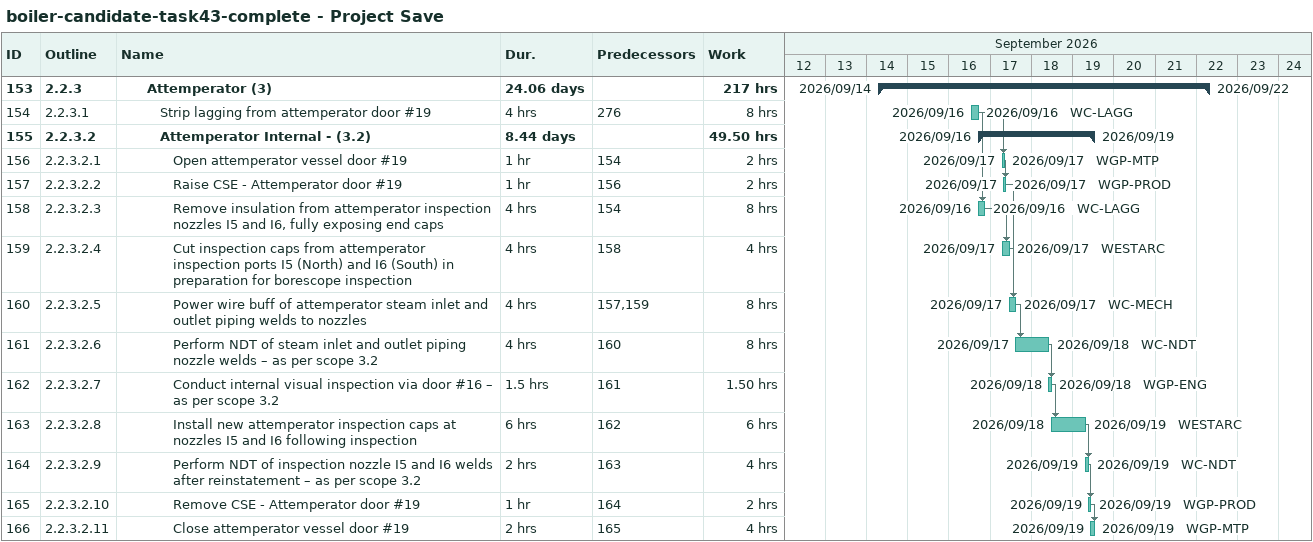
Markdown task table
boiler-candidate-task43-complete - Project Save

| ID | WBS | Task | Duration | Start | Finish | Predecessors | Resources | Work (h) |
|---|---|---|---|---|---|---|---|---|
| 153 | 2.2.3 | **Attemperator (3)** | 24.06d | 2026-09-14 | 2026-09-22 |  |  | 217 |
| 154 | 2.2.3.1 | Strip lagging from attemperator door #19 | 4h | 2026-09-16 | 2026-09-16 | 276 | WC-LAGG | 8 |
| 155 | 2.2.3.2 | **Attemperator Internal - (3.2)** | 8.44d | 2026-09-16 | 2026-09-19 |  |  | 49.50 |
| 156 | 2.2.3.2.1 | Open attemperator vessel door #19 | 1h | 2026-09-17 | 2026-09-17 | 154 | WGP-MTP | 2 |
| 157 | 2.2.3.2.2 | Raise CSE - Attemperator door #19 | 1h | 2026-09-17 | 2026-09-17 | 156 | WGP-PROD | 2 |
| 158 | 2.2.3.2.3 | Remove insulation from attemperator inspection nozzles I5 and I6, fully exposing end caps | 4h | 2026-09-16 | 2026-09-16 | 154 | WC-LAGG | 8 |
| 159 | 2.2.3.2.4 | Cut inspection caps from attemperator inspection ports I5 (North) and I6 (South) in preparation for borescope inspection | 4h | 2026-09-17 | 2026-09-17 | 158 | WESTARC | 4 |
| 160 | 2.2.3.2.5 | Power wire buff of attemperator steam inlet and outlet piping welds to nozzles | 4h | 2026-09-17 | 2026-09-17 | 157, 159 | WC-MECH | 8 |
| 161 | 2.2.3.2.6 | Perform NDT of steam inlet and outlet piping nozzle welds – as per scope 3.2 | 4h | 2026-09-17 | 2026-09-18 | 160 | WC-NDT | 8 |
| 162 | 2.2.3.2.7 | Conduct internal visual inspection via door #16 – as per scope 3.2 | 1.5h | 2026-09-18 | 2026-09-18 | 161 | WGP-ENG | 1.50 |
| 163 | 2.2.3.2.8 | Install new attemperator inspection caps at nozzles I5 and I6 following inspection | 6h | 2026-09-18 | 2026-09-19 | 162 | WESTARC | 6 |
| 164 | 2.2.3.2.9 | Perform NDT of inspection nozzle I5 and I6 welds after reinstatement – as per scope 3.2 | 2h | 2026-09-19 | 2026-09-19 | 163 | WC-NDT | 4 |
| 165 | 2.2.3.2.10 | Remove CSE - Attemperator door #19 | 1h | 2026-09-19 | 2026-09-19 | 164 | WGP-PROD | 2 |
| 166 | 2.2.3.2.11 | Close attemperator vessel door #19 | 2h | 2026-09-19 | 2026-09-19 | 165 | WGP-MTP | 4 |
